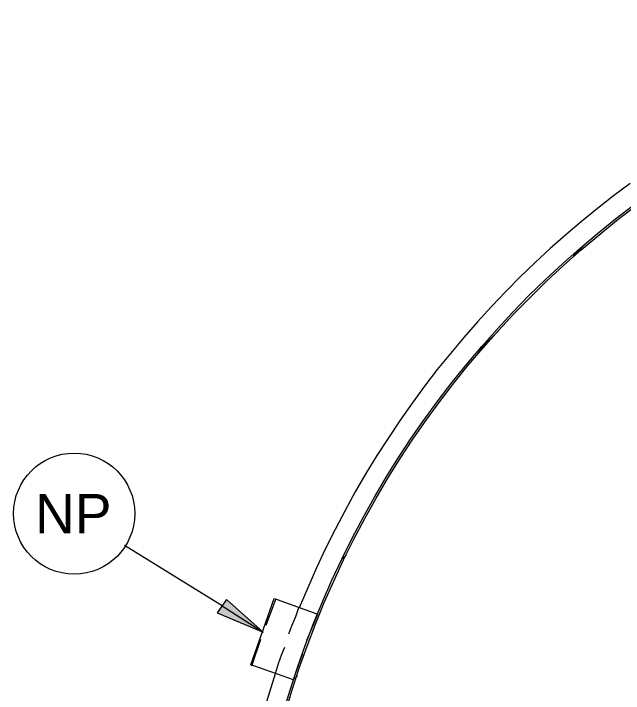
# Model space of a CAD drawing. Header units: millimetres. Extents: x 0 to 62767, y -13570 to 23963.
# Drawn here: x 11642 to 12783, y 5141 to 6413 of the extents above; entities that cross this region are included whole.
import ezdxf

# ---------------------------------------------------------------- set-up
doc = ezdxf.new("R2010")
doc.units = ezdxf.units.MM

msp = doc.modelspace()

# ---------------------------------------------------------------- hatches: boundary and pattern name
h = msp.add_hatch(color=7)
h.dxf.hatch_style = 2
h.paths.add_polyline_path([(12022.857, 5291.429), (12108.571, 5255.238), (12040, 5316.19)])

# ---------------------------------------------------------------- linework, layer by layer
at = {"color": 7, "lineweight": 0}
for points in [[(12795.416, 6095.027), (12764.602, 6072.015), (12734.256, 6048.351), (12704.389, 6024.039), (12675.014, 5999.086), (12646.142, 5973.499), (12617.784, 5947.285), (12589.952, 5920.449), (12562.658, 5892.998), (12535.912, 5864.938), (12509.728, 5836.277), (12484.115, 5807.019), (12459.087, 5777.172), (12434.654, 5746.743), (12410.828, 5715.737), (12387.62, 5684.161), (12365.043, 5652.021), (12343.108, 5619.324), (12321.825, 5586.076), (12301.208, 5552.283), (12281.267, 5517.953), (12262.014, 5483.091), (12243.461, 5447.704), (12225.619, 5411.798), (12208.5, 5375.38), (12192.115, 5338.456), (12176.476, 5301.033)], [(12032.381, 5304.762), (11849.524, 5417.143)], [(12165.714, 5165.714), (12091.429, 5192.381), (12085.714, 5194.286), (12129.524, 5318.095)], [(12114.286, 5268.571), (12133.333, 5318.095)], [(12129.524, 5318.095), (12135.238, 5316.19), (12209.524, 5289.524)], [(12032.381, 5304.762), (12108.571, 5255.238)], [(12175.239, 5300.952), (12169.524, 5283.81), (12161.905, 5266.667), (12156.19, 5251.429)], [(12190.476, 5240), (12196.191, 5253.333), (12203.809, 5270.476), (12211.428, 5289.524)], [(12211.428, 5289.524), (12209.524, 5289.524)], [(12087.619, 5192.381), (12104.762, 5241.905)], [(12148.572, 5226.667), (12142.857, 5213.333), (12137.142, 5196.191), (12131.429, 5177.143)], [(12165.714, 5165.714), (12171.428, 5182.857), (12177.143, 5200), (12182.857, 5215.238)], [(12131.374, 5177.123), (12112.884, 5116.488), (12096.5, 5055.269), (12082.234, 4993.522), (12070.101, 4931.302)]]:
    msp.add_lwpolyline(points, dxfattribs=at)
at = {"color": 179, "lineweight": 0, "true_color": 0x1e1e47}
for points in [[(12689.524, 5960), (12714.286, 5984.762)], [(12508.572, 5779.048), (12548.571, 5819.048)], [(12257.143, 5392.381), (12264.762, 5400)], [(12167.619, 5167.619), (12173.333, 5173.333)]]:
    msp.add_lwpolyline(points, dxfattribs=at)
at = {"color": 7, "lineweight": 0}
msp.add_lwpolyline([(12022.857, 5291.429), (12108.571, 5255.238), (12040, 5316.19)], close=True, dxfattribs=at)
for centre, radius in [((13880.952, 4610.476), 1802.857), ((13880.952, 4610.476), 1799.047), ((11755.238, 5477.143), 113.333)]:
    msp.add_circle(centre, radius, dxfattribs=at)

# ---------------------------------------------------------------- texts
at = {"color": 7, "insert": (11681.904, 5513.835), "char_height": 73.83514, "attachment_point": 1}
msp.add_mtext('{\\fArial|b0|i0|c0;NP}', dxfattribs=at)

doc.saveas('drawing.dxf')
